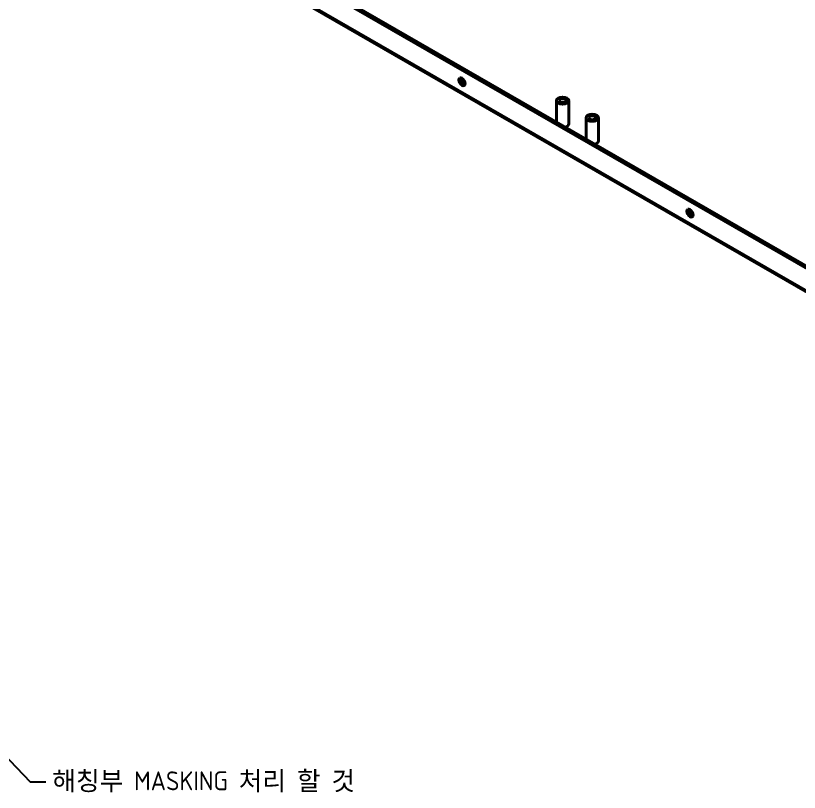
# Model space of a CAD drawing. Header units: millimetres. Extents: x 0 to 1682, y 0 to 1188.
# Drawn here: x 1154.5 to 1403.5, y 661.7 to 908.3 of the extents above; entities that cross this region are included whole.
import ezdxf

# ---------------------------------------------------------------- set-up
doc = ezdxf.new("R2010")
doc.units = ezdxf.units.MM
doc.header["$LTSCALE"] = 2
for name, color, linetype, lineweight in [('가시적인 것(ISO)', 3, 'Continuous', 40), ('가시적인 좁은 것(ISO)', 3, 'Continuous', 35), ('기호(ISO)', 5, 'Continuous', 25)]:
    doc.layers.add(name, color=color, linetype=linetype, lineweight=lineweight)
doc.styles.add('치수 텍스트_PSTEK_POSCO', font='isocp.shx')
doc.dimstyles.new('치수_PSTEK_POSCO$7', dxfattribs={"dimscale": 2, "dimtxt": 3, "dimasz": 2.5, "dimexe": 2, "dimexo": 2.5, "dimgap": 1, "dimtad": 1, "dimrnd": 1e-08, "dimdsep": 46, "dimtxsty": '치수 텍스트_PSTEK_POSCO', "dimcen": 0.09, "dimdle": 10, "dimclrd": 7, "dimclre": 7, "dimclrt": 2, "dimadec": 1, "dimazin": 2, "dimtfac": 1, "dimtmove": 0, "dimatfit": 3, "dimfxl": 0, "dimtolj": 1, "dimlwd": -1, "dimlwe": -1, "dimarcsym": 0})

msp = doc.modelspace()

# ---------------------------------------------------------------- linework, layer by layer
at = {"layer": '가시적인 것(ISO)'}
for p, q in [((1222.214, 933.665), (1442.775, 806.653)), ((1222.922, 934.073), (1443.275, 807.18)), ((1449.431, 795.282), (1216.349, 929.505)), ((1326.285, 874.549), (1326.285, 881.289)), ((1330.219, 873.931), (1330.219, 881.289)), ((1335.713, 869.12), (1335.713, 875.86)), ((1339.647, 868.502), (1339.647, 875.86))]:
    msp.add_line(p, q, dxfattribs=at)
for centre, major_axis, ratio in [((1296.291, 887.301), (-0.699, 1.213), 0.5780931), ((1328.252, 881.289), (-1.967, 0), 0.5758617), ((1328.252, 881.289), (-1.081, 0), 0.5758617), ((1337.68, 875.86), (-1.967, 0), 0.5758617), ((1337.68, 875.86), (-1.081, 0), 0.5758617), ((1368.698, 845.605), (-0.699, 1.213), 0.5780931)]:
    msp.add_ellipse(centre, major_axis=major_axis, ratio=ratio, dxfattribs=at)
for centre, major_axis, ratio, start_param, end_param in [((1296.998, 887.709), (0.699, -1.213), 0.5780931, 3.669935, 5.7548429), ((1296.998, 887.709), (-0.539, 0.936), 0.5780931, 0.4043242, 2.7372684), ((1328.252, 873.931), (1.967, 0), 0.5758617, 5.1707376, 6.2831853), ((1337.68, 868.502), (1.967, 0), 0.5758617, 5.1707376, 6.2831853), ((1369.405, 846.012), (0.699, -1.213), 0.5780931, 3.669935, 5.7548429), ((1369.405, 846.012), (-0.539, 0.936), 0.5780931, 0.4043242, 2.7372684)]:
    msp.add_ellipse(centre, major_axis=major_axis, ratio=ratio, start_param=start_param, end_param=end_param, dxfattribs=at)
at = {"layer": '가시적인 좁은 것(ISO)'}
msp.add_line((1216.086, 930.109), (1448.903, 796.039), dxfattribs=at)

# ---------------------------------------------------------------- texts
at = {"layer": '기호(ISO)', "color": 2, "insert": (1166.155, 665.03), "char_height": 6, "width": 110.83195, "attachment_point": 4, "style": '치수 텍스트_PSTEK_POSCO'}
msp.add_mtext('{\\fISOCP|b0|i0;\\H6.0000;해칭부 MASKING 처리 할 것}', dxfattribs=at)

# ---------------------------------------------------------------- leaders
at = {"layer": '기호(ISO)', "color": 7, "annotation_type": 0, "has_hookline": 1, "hookline_direction": 0, "text_width": 101.321}
msp.add_leader([(1106.203, 720.392), (1159.155, 665.03), (1164.155, 665.03)], dimstyle='치수_PSTEK_POSCO$7', override={"dimtad": 0}, dxfattribs=at)

doc.saveas('drawing.dxf')
